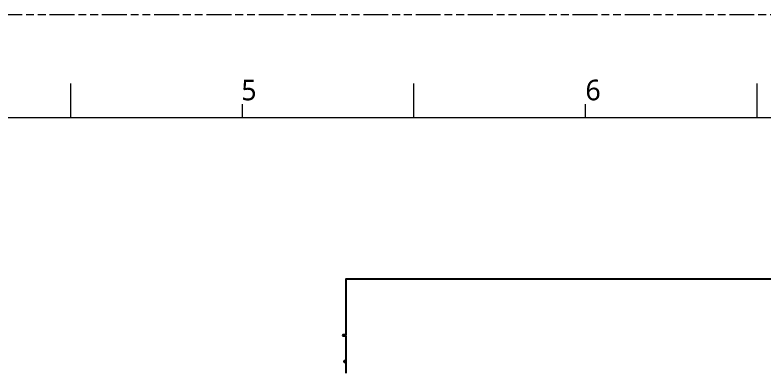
# Model space of a CAD drawing. Extents: x 2864 to 3941, y 2420 to 3182.
# Drawn here: x 3398.4 to 3684.9, y 3045.5 to 3181.8 of the extents above; entities that cross this region are included whole.
import ezdxf

# ---------------------------------------------------------------- set-up
doc = ezdxf.new("R2010")
doc.units = 0
doc.linetypes.add('PHANTOM', pattern=[29.5, 9.5, -1.5, 3, -1.5, 3, -1.5, 9.5])
doc.layers.get('0').update_dxf_attribs({"lineweight": 0})
doc.layers.add('btr2_panel_layer1', color=7, linetype='Continuous')
doc.layers.add('備註', color=1, linetype='Continuous', lineweight=0)
doc.styles.get("Standard").update_dxf_attribs({"font": 'simplex.shx', "height": 2.7})

msp = doc.modelspace()

# ---------------------------------------------------------------- linework, layer by layer
at = {"lineweight": 0}
for p, q in [((3419.72774, 3142.38933), (3419.72774, 3155.51673)), ((3551.00174, 3142.38933), (3551.00174, 3155.51673)), ((3682.27574, 3142.38933), (3682.27574, 3155.51673)), ((3485.36474, 3142.38933), (3485.36474, 3147.64029)), ((3616.63874, 3142.38933), (3616.63874, 3147.64029)), ((3908.06702, 3142.38933), (2894.63174, 3142.38933))]:
    msp.add_line(p, q, dxfattribs=at)
at = {"layer": 'btr2_panel_layer1', "linetype": 'Continuous'}
msp.add_lwpolyline([(3804.92299, 2643.67608), (3804.92299, 2838.97608), (3805.92299, 2838.97608, 1), (3805.92299, 2839.37608), (3804.92299, 2839.37608), (3804.92299, 3044.67608), (3804.92299, 3058.97608), (3805.92299, 3058.97608, 1), (3805.92299, 3059.37608), (3804.92299, 3059.37608), (3804.92299, 3080.67608), (3791.92299, 3080.67608), (3537.92299, 3080.67608), (3524.92299, 3080.67608), (3524.92299, 3059.37608), (3523.92299, 3059.37608, 1), (3523.92299, 3058.97608), (3524.92299, 3058.97608), (3524.92299, 3044.67608)], format="xyb", dxfattribs=at)
msp.add_lwpolyline([(3524.67299, 3049.17608, 0.414222), (3524.42299, 3049.42608, 0.414222), (3524.17299, 3049.17608, 0.414222), (3524.42299, 3048.92608, 0.414222)], format="xyb", close=True, dxfattribs=at)
at = {"layer": '備註', "color": 2, "linetype": 'PHANTOM', "lineweight": 0}
msp.add_line((3941.15578, 3181.78733), (2864.43501, 3181.78733), dxfattribs=at)

# ---------------------------------------------------------------- texts
at = {"char_height": 7.87644, "width": 4.7954102, "attachment_point": 1}
for s, insert in [('{\\fMicrosoft JhengHei|b0|i0|c136|p0;\\C0;5}', (3484.9345, 3157.00439)), ('{\\fMicrosoft JhengHei|b0|i0|c136|p0;\\C0;6}', (3616.56483, 3157.00439))]:
    msp.add_mtext(s, dxfattribs=dict(at, insert=insert))

doc.saveas('drawing.dxf')
